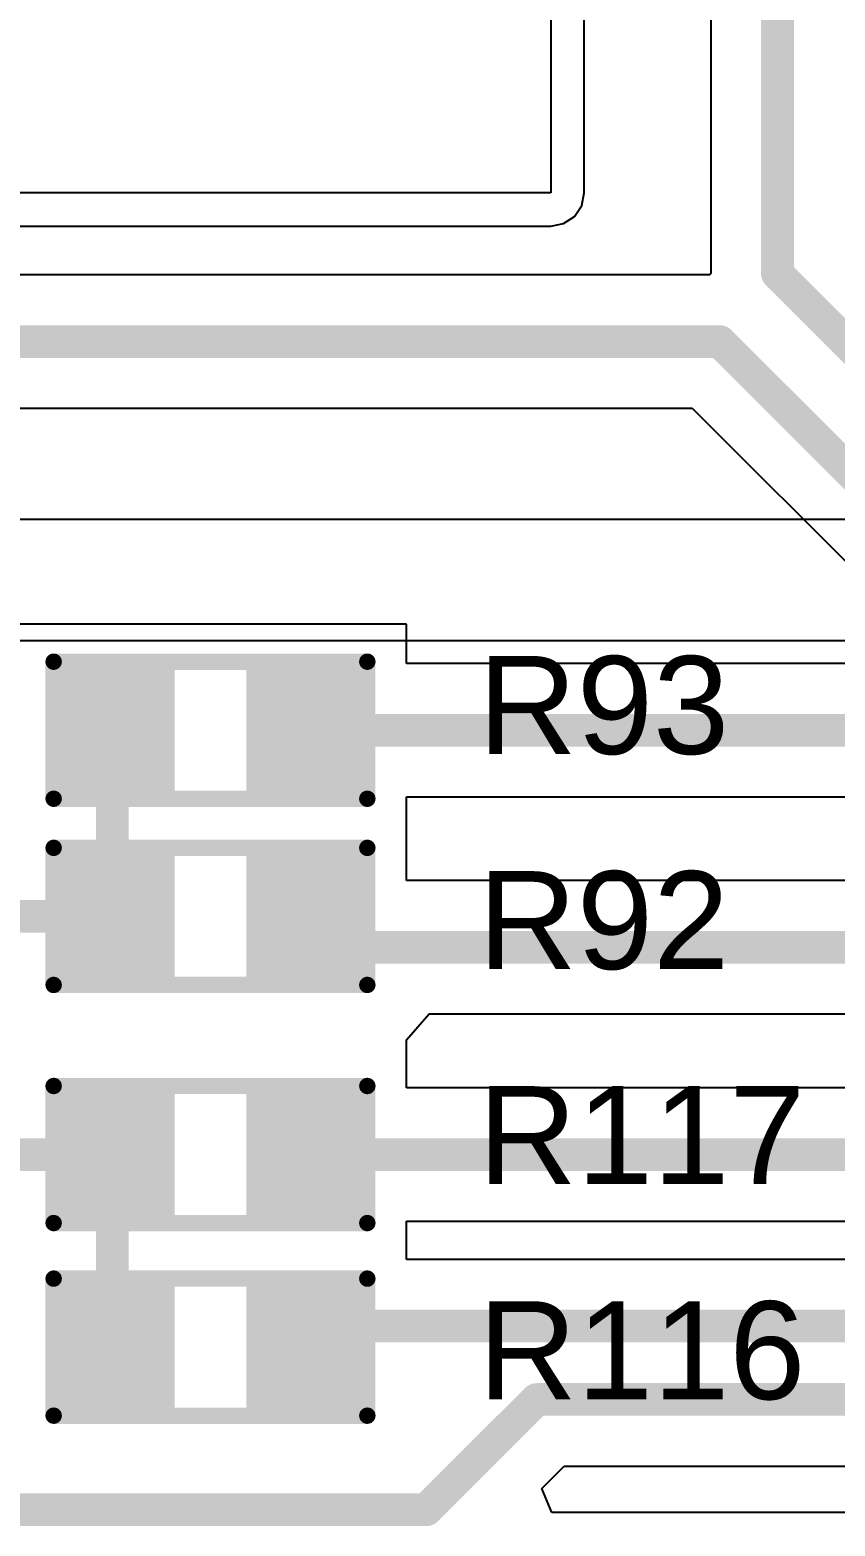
# Model space of a CAD drawing. Header units: inches. Extents: x -36 to 349, y -11 to 240.
# Drawn here: x 10.41 to 16.67, y 66.92 to 78.56 of the extents above; entities that cross this region are included whole.
import ezdxf

# ---------------------------------------------------------------- set-up
doc = ezdxf.new("R2010")
doc.units = ezdxf.units.IN
for name, color, linetype in [('Layer 2', 76, 'Continuous'), ('Top Layer', 1, 'Continuous'), ('Top Overlay', 2, 'Continuous'), ('Top Paste', 8, 'Continuous'), ('Top Solder', 216, 'Continuous')]:
    doc.layers.add(name, color=color, linetype=linetype)
doc.styles.add('Arial', font='', dxfattribs={"height": 0.2})
doc.styles.get('Arial').set_extended_font_data('Arial')

# ---------------------------------------------------------------- blocks, each defined once
blk = doc.blocks.new('R___0603_65')
at = {"layer": 'Top Layer'}
for points in [[(-0.381, 0.445), (-0.381, -0.445), (-1.143, -0.445), (-1.143, 0.445)], [(1.143, 0.445), (1.143, -0.445), (0.381, -0.445), (0.381, 0.445)]]:
    blk.add_hatch(color=1, dxfattribs=at).paths.add_polyline_path(points)
at = {"layer": 'Top Paste'}
for points in [[(-0.381, 0.445), (-0.381, -0.445), (-1.143, -0.445), (-1.143, 0.445)], [(1.143, 0.445), (1.143, -0.445), (0.381, -0.445), (0.381, 0.445)]]:
    blk.add_hatch(color=8, dxfattribs=at).paths.add_polyline_path(points)
at = {"layer": 'Top Solder'}
for points in [[(-0.279, 0.546), (-0.279, -0.546), (-1.245, -0.546), (-1.245, 0.546)], [(1.245, 0.546), (1.245, -0.546), (0.279, -0.546), (0.279, 0.546)]]:
    blk.add_hatch(color=216, dxfattribs=at).paths.add_polyline_path(points)
at = {"layer": 'Top Overlay'}
for points in [[(-1.219, 0.533, 0.127, 0.127, 0), (-1.219, -0.533, 0.127, 0.127, 0)], [(1.219, 0.533, 0.127, 0.127, 0), (-1.219, 0.533, 0.127, 0.127, 0)], [(1.219, 0.533, 0.127, 0.127, 0), (1.219, -0.533, 0.127, 0.127, 0)], [(1.219, -0.533, 0.127, 0.127, 0), (-1.219, -0.533, 0.127, 0.127, 0)]]:
    blk.add_lwpolyline(points, format="xyseb", dxfattribs=at)
for points in [[(-1.251, 0.533, 0.0635, 0.0635, 1), (-1.187, 0.533, 0.0635, 0.0635, 1)], [(-1.251, 0.533, 0.0635, 0.0635, 1), (-1.187, 0.533, 0.0635, 0.0635, 1)], [(1.187, 0.533, 0.0635, 0.0635, 1), (1.251, 0.533, 0.0635, 0.0635, 1)], [(1.187, 0.533, 0.0635, 0.0635, 1), (1.251, 0.533, 0.0635, 0.0635, 1)], [(-1.251, -0.533, 0.0635, 0.0635, 1), (-1.187, -0.533, 0.0635, 0.0635, 1)], [(-1.251, -0.533, 0.0635, 0.0635, 1), (-1.187, -0.533, 0.0635, 0.0635, 1)], [(1.187, -0.533, 0.0635, 0.0635, 1), (1.251, -0.533, 0.0635, 0.0635, 1)], [(1.187, -0.533, 0.0635, 0.0635, 1), (1.251, -0.533, 0.0635, 0.0635, 1)]]:
    blk.add_lwpolyline(points, format="xyseb", close=True, dxfattribs=at)
blk = doc.blocks.new('R___0603_66')
at = {"layer": 'Top Layer'}
for points in [[(-0.381, 0.445), (-0.381, -0.445), (-1.143, -0.445), (-1.143, 0.445)], [(1.143, 0.445), (1.143, -0.445), (0.381, -0.445), (0.381, 0.445)]]:
    blk.add_hatch(color=1, dxfattribs=at).paths.add_polyline_path(points)
at = {"layer": 'Top Paste'}
for points in [[(-0.381, 0.445), (-0.381, -0.445), (-1.143, -0.445), (-1.143, 0.445)], [(1.143, 0.445), (1.143, -0.445), (0.381, -0.445), (0.381, 0.445)]]:
    blk.add_hatch(color=8, dxfattribs=at).paths.add_polyline_path(points)
at = {"layer": 'Top Solder'}
for points in [[(-0.279, 0.546), (-0.279, -0.546), (-1.245, -0.546), (-1.245, 0.546)], [(1.245, 0.546), (1.245, -0.546), (0.279, -0.546), (0.279, 0.546)]]:
    blk.add_hatch(color=216, dxfattribs=at).paths.add_polyline_path(points)
at = {"layer": 'Top Overlay'}
for points in [[(-1.219, 0.533, 0.127, 0.127, 0), (-1.219, -0.533, 0.127, 0.127, 0)], [(1.219, 0.533, 0.127, 0.127, 0), (-1.219, 0.533, 0.127, 0.127, 0)], [(1.219, 0.533, 0.127, 0.127, 0), (1.219, -0.533, 0.127, 0.127, 0)], [(1.219, -0.533, 0.127, 0.127, 0), (-1.219, -0.533, 0.127, 0.127, 0)]]:
    blk.add_lwpolyline(points, format="xyseb", dxfattribs=at)
for points in [[(-1.251, 0.533, 0.0635, 0.0635, 1), (-1.187, 0.533, 0.0635, 0.0635, 1)], [(-1.251, 0.533, 0.0635, 0.0635, 1), (-1.187, 0.533, 0.0635, 0.0635, 1)], [(1.187, 0.533, 0.0635, 0.0635, 1), (1.251, 0.533, 0.0635, 0.0635, 1)], [(1.187, 0.533, 0.0635, 0.0635, 1), (1.251, 0.533, 0.0635, 0.0635, 1)], [(-1.251, -0.533, 0.0635, 0.0635, 1), (-1.187, -0.533, 0.0635, 0.0635, 1)], [(-1.251, -0.533, 0.0635, 0.0635, 1), (-1.187, -0.533, 0.0635, 0.0635, 1)], [(1.187, -0.533, 0.0635, 0.0635, 1), (1.251, -0.533, 0.0635, 0.0635, 1)], [(1.187, -0.533, 0.0635, 0.0635, 1), (1.251, -0.533, 0.0635, 0.0635, 1)]]:
    blk.add_lwpolyline(points, format="xyseb", close=True, dxfattribs=at)
blk = doc.blocks.new('R___0603_86')
at = {"layer": 'Top Layer'}
for points in [[(-0.381, 0.445), (-0.381, -0.445), (-1.143, -0.445), (-1.143, 0.445)], [(1.143, 0.445), (1.143, -0.445), (0.381, -0.445), (0.381, 0.445)]]:
    blk.add_hatch(color=1, dxfattribs=at).paths.add_polyline_path(points)
at = {"layer": 'Top Paste'}
for points in [[(-0.381, 0.445), (-0.381, -0.445), (-1.143, -0.445), (-1.143, 0.445)], [(1.143, 0.445), (1.143, -0.445), (0.381, -0.445), (0.381, 0.445)]]:
    blk.add_hatch(color=8, dxfattribs=at).paths.add_polyline_path(points)
at = {"layer": 'Top Solder'}
for points in [[(-0.279, 0.546), (-0.279, -0.546), (-1.245, -0.546), (-1.245, 0.546)], [(1.245, 0.546), (1.245, -0.546), (0.279, -0.546), (0.279, 0.546)]]:
    blk.add_hatch(color=216, dxfattribs=at).paths.add_polyline_path(points)
at = {"layer": 'Top Overlay'}
for points in [[(-1.219, 0.533, 0.127, 0.127, 0), (-1.219, -0.533, 0.127, 0.127, 0)], [(1.219, 0.533, 0.127, 0.127, 0), (-1.219, 0.533, 0.127, 0.127, 0)], [(1.219, 0.533, 0.127, 0.127, 0), (1.219, -0.533, 0.127, 0.127, 0)], [(1.219, -0.533, 0.127, 0.127, 0), (-1.219, -0.533, 0.127, 0.127, 0)]]:
    blk.add_lwpolyline(points, format="xyseb", dxfattribs=at)
for points in [[(-1.251, 0.533, 0.0635, 0.0635, 1), (-1.187, 0.533, 0.0635, 0.0635, 1)], [(-1.251, 0.533, 0.0635, 0.0635, 1), (-1.187, 0.533, 0.0635, 0.0635, 1)], [(1.187, 0.533, 0.0635, 0.0635, 1), (1.251, 0.533, 0.0635, 0.0635, 1)], [(1.187, 0.533, 0.0635, 0.0635, 1), (1.251, 0.533, 0.0635, 0.0635, 1)], [(-1.251, -0.533, 0.0635, 0.0635, 1), (-1.187, -0.533, 0.0635, 0.0635, 1)], [(-1.251, -0.533, 0.0635, 0.0635, 1), (-1.187, -0.533, 0.0635, 0.0635, 1)], [(1.187, -0.533, 0.0635, 0.0635, 1), (1.251, -0.533, 0.0635, 0.0635, 1)], [(1.187, -0.533, 0.0635, 0.0635, 1), (1.251, -0.533, 0.0635, 0.0635, 1)]]:
    blk.add_lwpolyline(points, format="xyseb", close=True, dxfattribs=at)
blk = doc.blocks.new('R___0603_87')
at = {"layer": 'Top Layer'}
for points in [[(-0.381, 0.445), (-0.381, -0.445), (-1.143, -0.445), (-1.143, 0.445)], [(1.143, 0.445), (1.143, -0.445), (0.381, -0.445), (0.381, 0.445)]]:
    blk.add_hatch(color=1, dxfattribs=at).paths.add_polyline_path(points)
at = {"layer": 'Top Paste'}
for points in [[(-0.381, 0.445), (-0.381, -0.445), (-1.143, -0.445), (-1.143, 0.445)], [(1.143, 0.445), (1.143, -0.445), (0.381, -0.445), (0.381, 0.445)]]:
    blk.add_hatch(color=8, dxfattribs=at).paths.add_polyline_path(points)
at = {"layer": 'Top Solder'}
for points in [[(-0.279, 0.546), (-0.279, -0.546), (-1.245, -0.546), (-1.245, 0.546)], [(1.245, 0.546), (1.245, -0.546), (0.279, -0.546), (0.279, 0.546)]]:
    blk.add_hatch(color=216, dxfattribs=at).paths.add_polyline_path(points)
at = {"layer": 'Top Overlay'}
for points in [[(-1.219, 0.533, 0.127, 0.127, 0), (-1.219, -0.533, 0.127, 0.127, 0)], [(1.219, 0.533, 0.127, 0.127, 0), (-1.219, 0.533, 0.127, 0.127, 0)], [(1.219, 0.533, 0.127, 0.127, 0), (1.219, -0.533, 0.127, 0.127, 0)], [(1.219, -0.533, 0.127, 0.127, 0), (-1.219, -0.533, 0.127, 0.127, 0)]]:
    blk.add_lwpolyline(points, format="xyseb", dxfattribs=at)
for points in [[(-1.251, 0.533, 0.0635, 0.0635, 1), (-1.187, 0.533, 0.0635, 0.0635, 1)], [(-1.251, 0.533, 0.0635, 0.0635, 1), (-1.187, 0.533, 0.0635, 0.0635, 1)], [(1.187, 0.533, 0.0635, 0.0635, 1), (1.251, 0.533, 0.0635, 0.0635, 1)], [(1.187, 0.533, 0.0635, 0.0635, 1), (1.251, 0.533, 0.0635, 0.0635, 1)], [(-1.251, -0.533, 0.0635, 0.0635, 1), (-1.187, -0.533, 0.0635, 0.0635, 1)], [(-1.251, -0.533, 0.0635, 0.0635, 1), (-1.187, -0.533, 0.0635, 0.0635, 1)], [(1.187, -0.533, 0.0635, 0.0635, 1), (1.251, -0.533, 0.0635, 0.0635, 1)], [(1.187, -0.533, 0.0635, 0.0635, 1), (1.251, -0.533, 0.0635, 0.0635, 1)]]:
    blk.add_lwpolyline(points, format="xyseb", close=True, dxfattribs=at)

msp = doc.modelspace()

# ---------------------------------------------------------------- linework, layer by layer
at = {"layer": 'Layer 2'}
for p, q in [((25.177, 74.752), (7.832, 74.752)), ((6.715, 73.812), (33.308, 73.812))]:
    msp.add_line(p, q, dxfattribs=at)
at = {"layer": 'Top Layer'}
for p, q in [((15.705, 92.43), (15.705, 76.664)), ((14.462, 87.503), (14.462, 77.292)), ((14.721, 77.292), (14.721, 83.651)), ((14.462, 77.292), (-4.03, 77.292)), ((14.701, 77.193), (14.721, 77.292)), ((14.645, 77.109), (14.701, 77.193)), ((6.727, 77.033), (14.462, 77.033)), ((14.462, 77.033), (14.561, 77.053)), ((14.561, 77.053), (14.645, 77.109)), ((15.697, 76.654), (6.572, 76.654)), ((15.705, 76.664), (15.697, 76.654)), ((6.703, 75.618), (15.56, 75.618)), ((15.56, 75.618), (17.359, 73.819)), ((13.34, 73.939), (10.292, 73.939)), ((13.34, 73.631), (13.34, 73.939)), ((17.281, 73.631), (13.34, 73.631)), ((13.34, 71.943), (13.34, 72.595)), ((13.34, 72.595), (17.756, 72.595)), ((18.143, 71.943), (13.34, 71.943)), ((13.34, 70.704), (13.516, 70.907)), ((13.516, 70.907), (39.779, 70.907)), ((13.34, 70.639), (13.34, 70.704)), ((13.34, 70.331), (13.34, 70.639)), ((13.34, 70.639), (13.34, 70.639)), ((39.468, 70.331), (13.34, 70.331)), ((13.34, 68.997), (13.34, 69.295)), ((13.34, 69.295), (38.815, 69.295)), ((38.834, 68.997), (13.34, 68.997)), ((14.391, 67.215), (14.566, 67.39)), ((14.566, 67.39), (34.527, 67.39)), ((14.468, 67.028), (14.391, 67.215)), ((34.499, 67.028), (14.468, 67.028))]:
    msp.add_line(p, q, dxfattribs=at)
for points in [[(16.223, 76.664, 0.254, 0.254, 0), (16.223, 94.226, 0.254, 0.254, 0)], [(16.223, 76.664, 0.254, 0.254, 0), (19.727, 73.16, 0.254, 0.254, 0)], [(5.941, 76.136, 0.254, 0.254, 0), (15.774, 76.136, 0.254, 0.254, 0)], [(15.774, 76.136, 0.254, 0.254, 0), (19.336, 72.574, 0.254, 0.254, 0)], [(10.8, 73.397, 0.254, 0.254, 0), (11.054, 73.143, 0.254, 0.254, 0)], [(11.054, 73.113, 0.254, 0.254, 0), (11.054, 73.143, 0.254, 0.254, 0)], [(11.054, 71.665, 0.254, 0.254, 0), (11.054, 73.113, 0.254, 0.254, 0)], [(12.578, 73.113, 0.254, 0.254, 0), (17.971, 73.113, 0.254, 0.254, 0)], [(9.725, 71.665, 0.254, 0.254, 0), (11.054, 71.665, 0.254, 0.254, 0)], [(12.578, 71.665, 0.254, 0.254, 0), (12.819, 71.425, 0.254, 0.254, 0)], [(12.819, 71.425, 0.254, 0.254, 0), (40.495, 71.425, 0.254, 0.254, 0)], [(9.164, 69.813, 0.254, 0.254, 0), (11.054, 69.813, 0.254, 0.254, 0)], [(11.054, 68.315, 0.254, 0.254, 0), (11.054, 69.813, 0.254, 0.254, 0)], [(12.578, 69.813, 0.254, 0.254, 0), (39.683, 69.813, 0.254, 0.254, 0)], [(12.578, 68.315, 0.254, 0.254, 0), (12.743, 68.479, 0.254, 0.254, 0)], [(12.743, 68.479, 0.254, 0.254, 0), (39.094, 68.479, 0.254, 0.254, 0)], [(13.493, 67.05, 0.254, 0.254, 0), (14.351, 67.908, 0.254, 0.254, 0)], [(14.351, 67.908, 0.254, 0.254, 0), (39.267, 67.908, 0.254, 0.254, 0)], [(6.032, 67.05, 0.254, 0.254, 0), (13.493, 67.05, 0.254, 0.254, 0)]]:
    msp.add_lwpolyline(points, format="xyseb", dxfattribs=at)
for points in [[(16.159, 76.664, 0.127, 0.127, 1), (16.286, 76.664, 0.127, 0.127, 1)], [(16.159, 76.664, 0.127, 0.127, 1), (16.286, 76.664, 0.127, 0.127, 1)], [(15.711, 76.136, 0.127, 0.127, 1), (15.838, 76.136, 0.127, 0.127, 1)], [(15.711, 76.136, 0.127, 0.127, 1), (15.838, 76.136, 0.127, 0.127, 1)], [(10.737, 73.397, 0.127, 0.127, 1), (10.864, 73.397, 0.127, 0.127, 1)], [(10.991, 73.143, 0.127, 0.127, 1), (11.118, 73.143, 0.127, 0.127, 1)], [(10.991, 73.143, 0.127, 0.127, 1), (11.118, 73.143, 0.127, 0.127, 1)], [(10.991, 73.113, 0.127, 0.127, 1), (11.118, 73.113, 0.127, 0.127, 1)], [(10.991, 73.113, 0.127, 0.127, 1), (11.118, 73.113, 0.127, 0.127, 1)], [(12.515, 73.113, 0.127, 0.127, 1), (12.642, 73.113, 0.127, 0.127, 1)], [(10.991, 71.665, 0.127, 0.127, 1), (11.118, 71.665, 0.127, 0.127, 1)], [(10.991, 71.665, 0.127, 0.127, 1), (11.118, 71.665, 0.127, 0.127, 1)], [(12.515, 71.665, 0.127, 0.127, 1), (12.642, 71.665, 0.127, 0.127, 1)], [(12.755, 71.425, 0.127, 0.127, 1), (12.882, 71.425, 0.127, 0.127, 1)], [(12.755, 71.425, 0.127, 0.127, 1), (12.882, 71.425, 0.127, 0.127, 1)], [(10.991, 69.813, 0.127, 0.127, 1), (11.118, 69.813, 0.127, 0.127, 1)], [(10.991, 69.813, 0.127, 0.127, 1), (11.118, 69.813, 0.127, 0.127, 1)], [(12.515, 69.813, 0.127, 0.127, 1), (12.642, 69.813, 0.127, 0.127, 1)], [(12.679, 68.479, 0.127, 0.127, 1), (12.806, 68.479, 0.127, 0.127, 1)], [(12.679, 68.479, 0.127, 0.127, 1), (12.806, 68.479, 0.127, 0.127, 1)], [(10.991, 68.315, 0.127, 0.127, 1), (11.118, 68.315, 0.127, 0.127, 1)], [(12.515, 68.315, 0.127, 0.127, 1), (12.642, 68.315, 0.127, 0.127, 1)], [(14.288, 67.908, 0.127, 0.127, 1), (14.415, 67.908, 0.127, 0.127, 1)], [(14.288, 67.908, 0.127, 0.127, 1), (14.415, 67.908, 0.127, 0.127, 1)], [(13.43, 67.05, 0.127, 0.127, 1), (13.557, 67.05, 0.127, 0.127, 1)], [(13.43, 67.05, 0.127, 0.127, 1), (13.557, 67.05, 0.127, 0.127, 1)]]:
    msp.add_lwpolyline(points, format="xyseb", close=True, dxfattribs=at)

# ---------------------------------------------------------------- block references
at = {"rotation": 180}
for name, p in [('R___0603_86', (11.816, 73.113)), ('R___0603_87', (11.816, 71.665)), ('R___0603_65', (11.816, 69.813)), ('R___0603_66', (11.816, 68.315))]:
    msp.add_blockref(name, p, dxfattribs=at)

# ---------------------------------------------------------------- texts
at = {"layer": 'Top Overlay', "style": 'Arial'}
for s, p in [('R93', (13.895, 72.928)), ('R92', (13.895, 71.255)), ('R117', (13.895, 69.583)), ('R116', (13.895, 67.91))]:
    msp.add_text(s, height=0.762, dxfattribs=at).set_placement(p)

doc.saveas('drawing.dxf')
